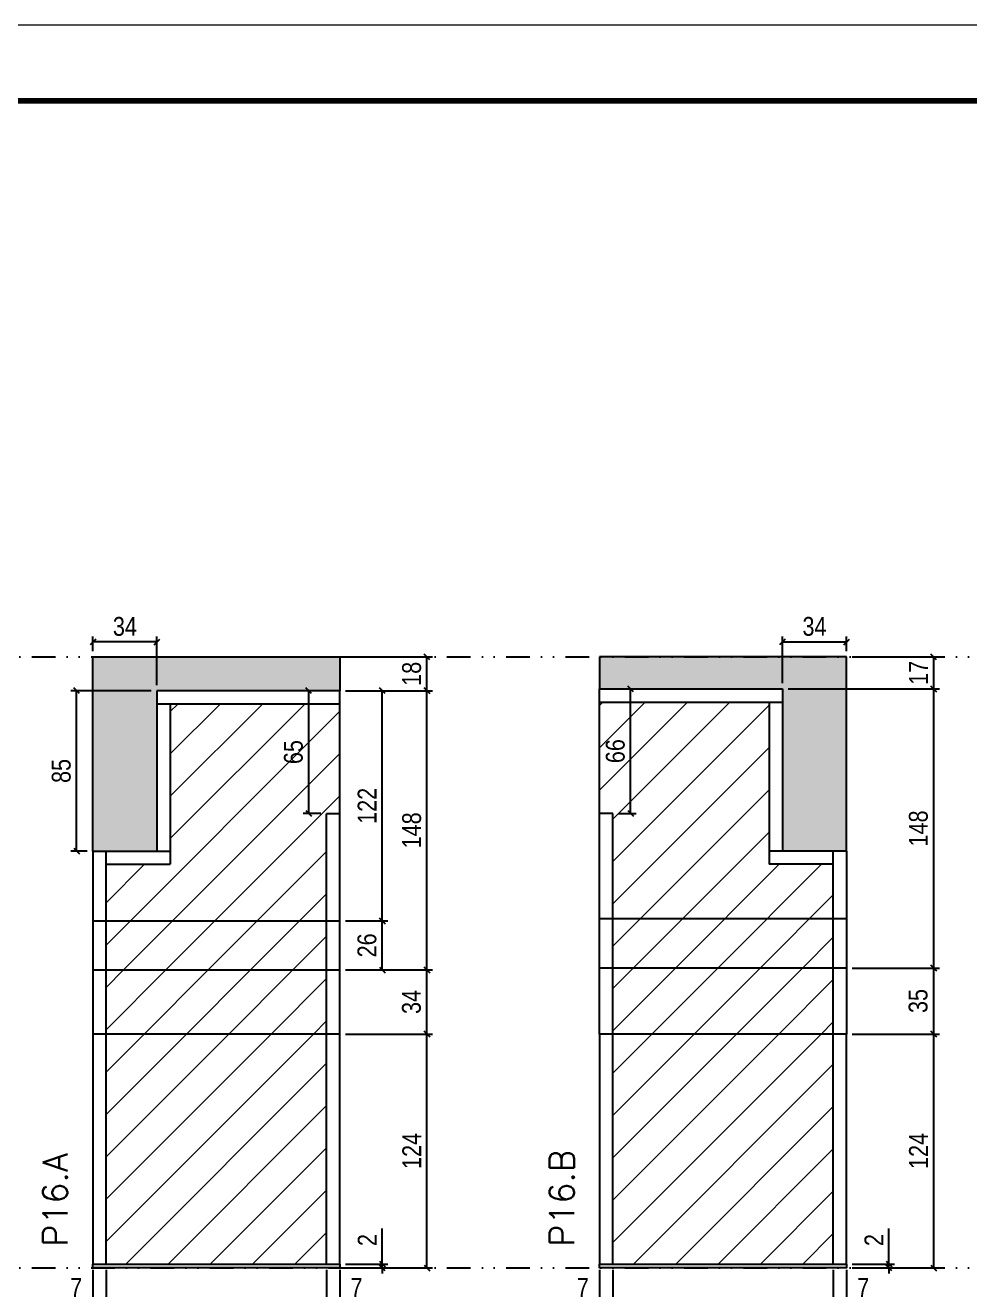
# Model space of a CAD drawing. Extents: x 13770 to 23315, y 867 to 16997.
# Drawn here: x 16345 to 16846, y 10435 to 11106 of the extents above; entities that cross this region are included whole.
import ezdxf

# ---------------------------------------------------------------- set-up
doc = ezdxf.new("R2010")
doc.units = 0
for name, pattern in [('DASHED', [0.75, 0.5, -0.25]), ('DIVIDE2', [0.625, 0.25, -0.125, 0, -0.125, 0, -0.125]), ('HIDDEN', [0.375, 0.25, -0.125])]:
    doc.linetypes.add(name, pattern=pattern)
for name, color, linetype in [('COTA', 241, 'Continuous'), ('Nível', 160, 'Continuous'), ('Painéis', 200, 'Continuous'), ('SARR_2.2x7', 40, 'Continuous'), ('Sarrafo de Pressão', 42, 'HIDDEN')]:
    doc.layers.add(name, color=color, linetype=linetype)
for name, color, linetype, lineweight in [('Folhas', 255, 'Continuous', 9), ('Hachura', 251, 'Continuous', 9), ('SARRAFO DE PRESSAO', 251, 'DASHED', 9), ('Texto Seção', 7, 'Continuous', 15)]:
    doc.layers.add(name, color=color, linetype=linetype, lineweight=lineweight)
doc.styles.add('COTA TECNICA', font='techl___.ttf', dxfattribs={"height": 10})
doc.styles.add('COTA TECNICA-50', font='techl___.ttf', dxfattribs={"height": 10})
doc.styles.add('REGUA-120', font='ROMANS.shx', dxfattribs={"height": 15})
doc.dimstyles.new('COTA PAINEL-50', dxfattribs={"dimtxt": 10, "dimasz": 3, "dimexe": 3, "dimexo": 3, "dimgap": 3, "dimtad": 1, "dimdec": 1, "dimzin": 12, "dimdsep": 46, "dimtxsty": 'COTA TECNICA-50', "dimblk1": 'OBLIQUE', "dimblk2": 'OBLIQUE', "dimsah": 1, "dimcen": 0.9, "dimclrd": 4, "dimclre": 4, "dimclrt": 240, "dimadec": 1, "dimazin": 3, "dimtfac": 1, "dimtdec": 1, "dimtmove": 0, "dimatfit": 3, "dimfxl": 1, "dimtolj": 1, "dimtzin": 12, "dimarcsym": 0})
doc.dimstyles.new('PAINEL', dxfattribs={"dimtxt": 10, "dimasz": 3, "dimexe": 3, "dimexo": 3, "dimgap": 3, "dimtad": 1, "dimdec": 1, "dimzin": 12, "dimdsep": 46, "dimtxsty": 'COTA TECNICA', "dimblk1": 'OBLIQUE', "dimblk2": 'OBLIQUE', "dimsah": 1, "dimcen": 0.9, "dimclrd": 4, "dimclre": 4, "dimclrt": 240, "dimadec": 1, "dimazin": 3, "dimtfac": 1, "dimtdec": 1, "dimtmove": 0, "dimatfit": 3, "dimfxl": 1, "dimtolj": 1, "dimtzin": 12, "dimarcsym": 0})

# ---------------------------------------------------------------- blocks, each defined once
blk = doc.blocks.new('9999999999')
at = {"layer": 'Folhas'}
blk.add_lwpolyline([(98138.98, 34190.21), (99623.98, 34190.21), (99623.98, 35240.21), (98138.98, 35240.21)], close=True, dxfattribs=at)
at = {"layer": 'Folhas', "color": 30, "const_width": 3}
blk.add_lwpolyline([(98213.98, 34230.21), (99583.98, 34230.21), (99583.98, 35200.21), (98213.98, 35200.21)], close=True, dxfattribs=at)
blk = doc.blocks.new('_Oblique')
at = {"color": 0, "linetype": 'ByBlock', "lineweight": -2}
blk.add_line((-0.5, -0.5), (0.5, 0.5), dxfattribs=at)
blk = doc.blocks.new('*D815')
at = {"layer": 'COTA', "color": 4, "lineweight": -2, "transparency": 16777216}
for p, q in [((16380.74, 10445.73), (16380.74, 10391.55)), ((16511.74, 10445.73), (16511.74, 10391.55)), ((16380.74, 10394.55), (16511.74, 10394.55))]:
    blk.add_line(p, q, dxfattribs=at)
at = {"layer": 'Defpoints', "color": 0, "transparency": 16777216}
for p in [(16380.74, 10448.73), (16511.74, 10448.73), (16511.74, 10394.55)]:
    blk.add_point(p, dxfattribs=at)
at = {"layer": 'COTA', "color": 4, "lineweight": -2, "transparency": 16777216, "xscale": 3, "yscale": 3, "zscale": 3, "rotation": 180}
blk.add_blockref('_Oblique', (16380.74, 10394.55), dxfattribs=at)
at = {"layer": 'COTA', "color": 4, "lineweight": -2, "transparency": 16777216, "xscale": 3, "yscale": 3, "zscale": 3}
blk.add_blockref('_Oblique', (16511.74, 10394.55), dxfattribs=at)
at = {"layer": 'COTA', "color": 240, "transparency": 16777216, "insert": (16446.24, 10402.77), "char_height": 10, "attachment_point": 5, "style": 'COTA TECNICA'}
blk.add_mtext('\\A1;131', dxfattribs=at)
blk = doc.blocks.new('*D816')
at = {"layer": 'COTA', "color": 4, "lineweight": -2, "transparency": 16777216}
for p, q in [((16514.74, 10570.73), (16560.97, 10570.73)), ((16557.97, 10446.73), (16557.97, 10570.73)), ((16514.74, 10446.73), (16560.97, 10446.73))]:
    blk.add_line(p, q, dxfattribs=at)
at = {"layer": 'Defpoints', "color": 0, "transparency": 16777216}
for p in [(16511.74, 10570.73), (16557.97, 10570.73), (16511.74, 10446.73)]:
    blk.add_point(p, dxfattribs=at)
at = {"layer": 'COTA', "color": 4, "lineweight": -2, "transparency": 16777216, "xscale": 3, "yscale": 3, "zscale": 3}
for p, rotation in [((16557.97, 10570.73), 90), ((16557.97, 10446.73), 270)]:
    blk.add_blockref('_Oblique', p, dxfattribs=dict(at, rotation=rotation))
at = {"layer": 'COTA', "color": 240, "transparency": 16777216, "insert": (16549.9, 10508.73), "char_height": 10, "attachment_point": 5, "rotation": 90, "style": 'COTA TECNICA-50'}
blk.add_mtext('\\A1;124', dxfattribs=at)
blk = doc.blocks.new('*D817')
at = {"layer": 'COTA', "color": 4, "lineweight": -2, "transparency": 16777216}
for p, q in [((16534.26, 10448.73), (16534.26, 10467.53)), ((16514.74, 10448.73), (16537.26, 10448.73)), ((16514.74, 10446.73), (16537.26, 10446.73)), ((16534.26, 10446.73), (16534.26, 10448.73)), ((16534.26, 10446.73), (16534.26, 10443.73))]:
    blk.add_line(p, q, dxfattribs=at)
at = {"layer": 'Defpoints', "color": 0, "transparency": 16777216}
for p in [(16511.74, 10448.73), (16511.74, 10446.73), (16534.26, 10446.73)]:
    blk.add_point(p, dxfattribs=at)
at = {"layer": 'COTA', "color": 4, "lineweight": -2, "transparency": 16777216, "xscale": 3, "yscale": 3, "zscale": 3}
for p, rotation in [((16534.26, 10448.73), 270), ((16534.26, 10446.73), 90)]:
    blk.add_blockref('_Oblique', p, dxfattribs=dict(at, rotation=rotation))
at = {"layer": 'COTA', "color": 240, "transparency": 16777216, "insert": (16526.26, 10461.47), "char_height": 10, "attachment_point": 5, "rotation": 90, "style": 'COTA TECNICA-50'}
blk.add_mtext('\\A1;2', dxfattribs=at)
blk = doc.blocks.new('*D818')
at = {"layer": 'COTA', "color": 4, "lineweight": -2, "transparency": 16777216}
for p, q in [((16380.74, 10443.73), (16380.74, 10425.22)), ((16387.74, 10445.73), (16387.74, 10425.22)), ((16380.74, 10428.22), (16366, 10428.22)), ((16387.74, 10428.22), (16380.74, 10428.22))]:
    blk.add_line(p, q, dxfattribs=at)
at = {"layer": 'Defpoints', "color": 0, "transparency": 16777216}
for p in [(16380.74, 10446.73), (16387.74, 10448.73), (16380.74, 10428.22)]:
    blk.add_point(p, dxfattribs=at)
at = {"layer": 'COTA', "color": 4, "lineweight": -2, "transparency": 16777216, "xscale": 3, "yscale": 3, "zscale": 3, "rotation": 180}
blk.add_blockref('_Oblique', (16380.74, 10428.22), dxfattribs=at)
at = {"layer": 'COTA', "color": 4, "lineweight": -2, "transparency": 16777216, "xscale": 3, "yscale": 3, "zscale": 3}
blk.add_blockref('_Oblique', (16387.74, 10428.22), dxfattribs=at)
at = {"layer": 'COTA', "color": 240, "transparency": 16777216, "insert": (16371.87, 10436.29), "char_height": 10, "attachment_point": 5, "style": 'COTA TECNICA-50'}
blk.add_mtext('\\A1;7', dxfattribs=at)
blk = doc.blocks.new('*D819')
at = {"layer": 'COTA', "color": 4, "lineweight": -2, "transparency": 16777216}
for p, q in [((16504.74, 10445.73), (16504.74, 10425.22)), ((16511.74, 10443.73), (16511.74, 10425.22)), ((16504.74, 10428.22), (16511.74, 10428.22)), ((16511.74, 10428.22), (16526.47, 10428.22))]:
    blk.add_line(p, q, dxfattribs=at)
at = {"layer": 'Defpoints', "color": 0, "transparency": 16777216}
for p in [(16504.74, 10448.73), (16511.74, 10446.73), (16511.74, 10428.22)]:
    blk.add_point(p, dxfattribs=at)
at = {"layer": 'COTA', "color": 4, "lineweight": -2, "transparency": 16777216, "xscale": 3, "yscale": 3, "zscale": 3, "rotation": 180}
blk.add_blockref('_Oblique', (16504.74, 10428.22), dxfattribs=at)
at = {"layer": 'COTA', "color": 4, "lineweight": -2, "transparency": 16777216, "xscale": 3, "yscale": 3, "zscale": 3}
blk.add_blockref('_Oblique', (16511.74, 10428.22), dxfattribs=at)
at = {"layer": 'COTA', "color": 240, "transparency": 16777216, "insert": (16520.6, 10436.29), "char_height": 10, "attachment_point": 5, "style": 'COTA TECNICA-50'}
blk.add_mtext('\\A1;7', dxfattribs=at)
blk = doc.blocks.new('*D824')
at = {"layer": 'COTA', "color": 4, "lineweight": -2, "transparency": 16777216}
for p, q in [((16514.74, 10604.73), (16560.97, 10604.73)), ((16557.97, 10570.73), (16557.97, 10604.73)), ((16514.74, 10570.73), (16560.97, 10570.73))]:
    blk.add_line(p, q, dxfattribs=at)
at = {"layer": 'Defpoints', "color": 0, "transparency": 16777216}
for p in [(16511.74, 10604.73), (16557.97, 10604.73), (16511.74, 10570.73)]:
    blk.add_point(p, dxfattribs=at)
at = {"layer": 'COTA', "color": 4, "lineweight": -2, "transparency": 16777216, "xscale": 3, "yscale": 3, "zscale": 3}
for p, rotation in [((16557.97, 10604.73), 90), ((16557.97, 10570.73), 270)]:
    blk.add_blockref('_Oblique', p, dxfattribs=dict(at, rotation=rotation))
at = {"layer": 'COTA', "color": 240, "transparency": 16777216, "insert": (16549.76, 10587.73), "char_height": 10, "attachment_point": 5, "rotation": 90, "style": 'COTA TECNICA'}
blk.add_mtext('\\A1;34', dxfattribs=at)
blk = doc.blocks.new('*D825')
at = {"layer": 'COTA', "color": 4, "lineweight": -2, "transparency": 16777216}
for p, q in [((16380.74, 10773.73), (16380.74, 10781.61)), ((16414.74, 10778.61), (16380.74, 10778.61)), ((16414.74, 10755.73), (16414.74, 10781.61))]:
    blk.add_line(p, q, dxfattribs=at)
at = {"layer": 'Defpoints', "color": 0, "transparency": 16777216}
for p in [(16380.74, 10778.61), (16380.74, 10770.73), (16414.74, 10752.73)]:
    blk.add_point(p, dxfattribs=at)
at = {"layer": 'COTA', "color": 4, "lineweight": -2, "transparency": 16777216, "xscale": 3, "yscale": 3, "zscale": 3, "rotation": 180}
blk.add_blockref('_Oblique', (16380.74, 10778.61), dxfattribs=at)
at = {"layer": 'COTA', "color": 4, "lineweight": -2, "transparency": 16777216, "xscale": 3, "yscale": 3, "zscale": 3}
blk.add_blockref('_Oblique', (16414.74, 10778.61), dxfattribs=at)
at = {"layer": 'COTA', "color": 240, "transparency": 16777216, "insert": (16397.74, 10786.83), "char_height": 10, "attachment_point": 5, "style": 'COTA TECNICA'}
blk.add_mtext('\\A1;34', dxfattribs=at)
blk = doc.blocks.new('*D820')
at = {"layer": 'COTA', "color": 4, "lineweight": -2, "transparency": 16777216}
for p, q in [((16411.74, 10752.73), (16369.14, 10752.73)), ((16372.14, 10667.73), (16372.14, 10752.73)), ((16377.74, 10667.73), (16369.14, 10667.73))]:
    blk.add_line(p, q, dxfattribs=at)
at = {"layer": 'Defpoints', "color": 0, "transparency": 16777216}
for p in [(16372.14, 10752.73), (16414.74, 10752.73), (16380.74, 10667.73)]:
    blk.add_point(p, dxfattribs=at)
at = {"layer": 'COTA', "color": 4, "lineweight": -2, "transparency": 16777216, "xscale": 3, "yscale": 3, "zscale": 3}
for p, rotation in [((16372.14, 10752.73), 90), ((16372.14, 10667.73), 270)]:
    blk.add_blockref('_Oblique', p, dxfattribs=dict(at, rotation=rotation))
at = {"layer": 'COTA', "color": 240, "transparency": 16777216, "insert": (16364.01, 10710.23), "char_height": 10, "attachment_point": 5, "rotation": 90, "style": 'COTA TECNICA'}
blk.add_mtext('\\A1;85', dxfattribs=at)
blk = doc.blocks.new('*D821')
at = {"layer": 'COTA', "color": 4, "lineweight": -2, "transparency": 16777216}
for p, q in [((16514.74, 10752.73), (16560.97, 10752.73)), ((16557.97, 10604.73), (16557.97, 10752.73)), ((16514.74, 10604.73), (16560.97, 10604.73))]:
    blk.add_line(p, q, dxfattribs=at)
at = {"layer": 'Defpoints', "color": 0, "transparency": 16777216}
for p in [(16511.74, 10752.73), (16557.97, 10752.73), (16511.74, 10604.73)]:
    blk.add_point(p, dxfattribs=at)
at = {"layer": 'COTA', "color": 4, "lineweight": -2, "transparency": 16777216, "xscale": 3, "yscale": 3, "zscale": 3}
for p, rotation in [((16557.97, 10752.73), 90), ((16557.97, 10604.73), 270)]:
    blk.add_blockref('_Oblique', p, dxfattribs=dict(at, rotation=rotation))
at = {"layer": 'COTA', "color": 240, "transparency": 16777216, "insert": (16549.88, 10678.73), "char_height": 10, "attachment_point": 5, "rotation": 90, "style": 'COTA TECNICA'}
blk.add_mtext('\\A1;148', dxfattribs=at)
blk = doc.blocks.new('*D822')
at = {"layer": 'COTA', "color": 4, "lineweight": -2, "transparency": 16777216}
for p, q in [((16514.74, 10770.73), (16560.97, 10770.73)), ((16557.97, 10752.73), (16557.97, 10770.73)), ((16514.74, 10752.73), (16560.97, 10752.73))]:
    blk.add_line(p, q, dxfattribs=at)
at = {"layer": 'Defpoints', "color": 0, "transparency": 16777216}
for p in [(16511.74, 10770.73), (16557.97, 10770.73), (16511.74, 10752.73)]:
    blk.add_point(p, dxfattribs=at)
at = {"layer": 'COTA', "color": 4, "lineweight": -2, "transparency": 16777216, "xscale": 3, "yscale": 3, "zscale": 3}
for p, rotation in [((16557.97, 10770.73), 90), ((16557.97, 10752.73), 270)]:
    blk.add_blockref('_Oblique', p, dxfattribs=dict(at, rotation=rotation))
at = {"layer": 'COTA', "color": 240, "transparency": 16777216, "insert": (16549.88, 10761.73), "char_height": 10, "attachment_point": 5, "rotation": 90, "style": 'COTA TECNICA'}
blk.add_mtext('\\A1;18', dxfattribs=at)
blk = doc.blocks.new('*D823')
at = {"layer": 'COTA', "color": 4, "lineweight": -2, "transparency": 16777216}
for p, q in [((16501.74, 10752.73), (16492.25, 10752.73)), ((16495.25, 10687.73), (16495.25, 10752.73)), ((16501.74, 10687.73), (16492.25, 10687.73))]:
    blk.add_line(p, q, dxfattribs=at)
at = {"layer": 'Defpoints', "color": 0, "transparency": 16777216}
for p in [(16495.25, 10752.73), (16504.74, 10752.73), (16504.74, 10687.73)]:
    blk.add_point(p, dxfattribs=at)
at = {"layer": 'COTA', "color": 4, "lineweight": -2, "transparency": 16777216, "xscale": 3, "yscale": 3, "zscale": 3}
for p, rotation in [((16495.25, 10752.73), 90), ((16495.25, 10687.73), 270)]:
    blk.add_blockref('_Oblique', p, dxfattribs=dict(at, rotation=rotation))
at = {"layer": 'COTA', "color": 240, "transparency": 16777216, "insert": (16487.14, 10720.23), "char_height": 10, "attachment_point": 5, "rotation": 90, "style": 'COTA TECNICA'}
blk.add_mtext('\\A1;65', dxfattribs=at)
blk = doc.blocks.new('*D826')
at = {"layer": 'COTA', "color": 4, "lineweight": -2, "transparency": 16777216}
for p, q in [((16514.74, 10630.73), (16537.26, 10630.73)), ((16534.26, 10604.73), (16534.26, 10630.73)), ((16514.74, 10604.73), (16537.26, 10604.73))]:
    blk.add_line(p, q, dxfattribs=at)
at = {"layer": 'Defpoints', "color": 0, "transparency": 16777216}
for p in [(16511.74, 10630.73), (16534.26, 10630.73), (16511.74, 10604.73)]:
    blk.add_point(p, dxfattribs=at)
at = {"layer": 'COTA', "color": 4, "lineweight": -2, "transparency": 16777216, "xscale": 3, "yscale": 3, "zscale": 3}
for p, rotation in [((16534.26, 10630.73), 90), ((16534.26, 10604.73), 270)]:
    blk.add_blockref('_Oblique', p, dxfattribs=dict(at, rotation=rotation))
at = {"layer": 'COTA', "color": 240, "transparency": 16777216, "insert": (16526.16, 10617.73), "char_height": 10, "attachment_point": 5, "rotation": 90, "style": 'COTA TECNICA'}
blk.add_mtext('\\A1;26', dxfattribs=at)
blk = doc.blocks.new('*D827')
at = {"layer": 'COTA', "color": 4, "lineweight": -2, "transparency": 16777216}
for p, q in [((16514.74, 10752.73), (16537.26, 10752.73)), ((16534.26, 10630.73), (16534.26, 10752.73)), ((16514.74, 10630.73), (16537.26, 10630.73))]:
    blk.add_line(p, q, dxfattribs=at)
at = {"layer": 'Defpoints', "color": 0, "transparency": 16777216}
for p in [(16511.74, 10752.73), (16534.26, 10752.73), (16511.74, 10630.73)]:
    blk.add_point(p, dxfattribs=at)
at = {"layer": 'COTA', "color": 4, "lineweight": -2, "transparency": 16777216, "xscale": 3, "yscale": 3, "zscale": 3}
for p, rotation in [((16534.26, 10752.73), 90), ((16534.26, 10630.73), 270)]:
    blk.add_blockref('_Oblique', p, dxfattribs=dict(at, rotation=rotation))
at = {"layer": 'COTA', "color": 240, "transparency": 16777216, "insert": (16526.2, 10691.73), "char_height": 10, "attachment_point": 5, "rotation": 90, "style": 'COTA TECNICA'}
blk.add_mtext('\\A1;122', dxfattribs=at)
blk = doc.blocks.new('*D832')
at = {"layer": 'COTA', "color": 4, "lineweight": -2, "transparency": 16777216}
for p, q in [((16649.52, 10445.73), (16649.52, 10391.55)), ((16780.52, 10445.73), (16780.52, 10391.55)), ((16649.52, 10394.55), (16780.52, 10394.55))]:
    blk.add_line(p, q, dxfattribs=at)
at = {"layer": 'Defpoints', "color": 0, "transparency": 16777216}
for p in [(16649.52, 10448.73), (16780.52, 10448.73), (16780.52, 10394.55)]:
    blk.add_point(p, dxfattribs=at)
at = {"layer": 'COTA', "color": 4, "lineweight": -2, "transparency": 16777216, "xscale": 3, "yscale": 3, "zscale": 3, "rotation": 180}
blk.add_blockref('_Oblique', (16649.52, 10394.55), dxfattribs=at)
at = {"layer": 'COTA', "color": 4, "lineweight": -2, "transparency": 16777216, "xscale": 3, "yscale": 3, "zscale": 3}
blk.add_blockref('_Oblique', (16780.52, 10394.55), dxfattribs=at)
at = {"layer": 'COTA', "color": 240, "transparency": 16777216, "insert": (16715.02, 10402.77), "char_height": 10, "attachment_point": 5, "style": 'COTA TECNICA'}
blk.add_mtext('\\A1;131', dxfattribs=at)
blk = doc.blocks.new('*D833')
at = {"layer": 'COTA', "color": 4, "lineweight": -2, "transparency": 16777216}
for p, q in [((16783.52, 10570.73), (16829.76, 10570.73)), ((16826.76, 10446.73), (16826.76, 10570.73)), ((16783.52, 10446.73), (16829.76, 10446.73))]:
    blk.add_line(p, q, dxfattribs=at)
at = {"layer": 'Defpoints', "color": 0, "transparency": 16777216}
for p in [(16780.52, 10570.73), (16826.76, 10570.73), (16780.52, 10446.73)]:
    blk.add_point(p, dxfattribs=at)
at = {"layer": 'COTA', "color": 4, "lineweight": -2, "transparency": 16777216, "xscale": 3, "yscale": 3, "zscale": 3}
for p, rotation in [((16826.76, 10570.73), 90), ((16826.76, 10446.73), 270)]:
    blk.add_blockref('_Oblique', p, dxfattribs=dict(at, rotation=rotation))
at = {"layer": 'COTA', "color": 240, "transparency": 16777216, "insert": (16818.68, 10508.73), "char_height": 10, "attachment_point": 5, "rotation": 90, "style": 'COTA TECNICA-50'}
blk.add_mtext('\\A1;124', dxfattribs=at)
blk = doc.blocks.new('*D834')
at = {"layer": 'COTA', "color": 4, "lineweight": -2, "transparency": 16777216}
for p, q in [((16803.04, 10448.73), (16803.04, 10467.53)), ((16783.52, 10448.73), (16806.04, 10448.73)), ((16783.52, 10446.73), (16806.04, 10446.73)), ((16803.04, 10446.73), (16803.04, 10448.73)), ((16803.04, 10446.73), (16803.04, 10443.73))]:
    blk.add_line(p, q, dxfattribs=at)
at = {"layer": 'Defpoints', "color": 0, "transparency": 16777216}
for p in [(16780.52, 10448.73), (16780.52, 10446.73), (16803.04, 10446.73)]:
    blk.add_point(p, dxfattribs=at)
at = {"layer": 'COTA', "color": 4, "lineweight": -2, "transparency": 16777216, "xscale": 3, "yscale": 3, "zscale": 3}
for p, rotation in [((16803.04, 10448.73), 270), ((16803.04, 10446.73), 90)]:
    blk.add_blockref('_Oblique', p, dxfattribs=dict(at, rotation=rotation))
at = {"layer": 'COTA', "color": 240, "transparency": 16777216, "insert": (16795.04, 10461.47), "char_height": 10, "attachment_point": 5, "rotation": 90, "style": 'COTA TECNICA-50'}
blk.add_mtext('\\A1;2', dxfattribs=at)
blk = doc.blocks.new('*D835')
at = {"layer": 'COTA', "color": 4, "lineweight": -2, "transparency": 16777216}
for p, q in [((16649.52, 10443.73), (16649.52, 10425.22)), ((16656.52, 10445.73), (16656.52, 10425.22)), ((16649.52, 10428.22), (16634.79, 10428.22)), ((16656.52, 10428.22), (16649.52, 10428.22))]:
    blk.add_line(p, q, dxfattribs=at)
at = {"layer": 'Defpoints', "color": 0, "transparency": 16777216}
for p in [(16649.52, 10446.73), (16656.52, 10448.73), (16649.52, 10428.22)]:
    blk.add_point(p, dxfattribs=at)
at = {"layer": 'COTA', "color": 4, "lineweight": -2, "transparency": 16777216, "xscale": 3, "yscale": 3, "zscale": 3, "rotation": 180}
blk.add_blockref('_Oblique', (16649.52, 10428.22), dxfattribs=at)
at = {"layer": 'COTA', "color": 4, "lineweight": -2, "transparency": 16777216, "xscale": 3, "yscale": 3, "zscale": 3}
blk.add_blockref('_Oblique', (16656.52, 10428.22), dxfattribs=at)
at = {"layer": 'COTA', "color": 240, "transparency": 16777216, "insert": (16640.65, 10436.29), "char_height": 10, "attachment_point": 5, "style": 'COTA TECNICA-50'}
blk.add_mtext('\\A1;7', dxfattribs=at)
blk = doc.blocks.new('*D836')
at = {"layer": 'COTA', "color": 4, "lineweight": -2, "transparency": 16777216}
for p, q in [((16773.52, 10445.73), (16773.52, 10425.22)), ((16780.52, 10443.73), (16780.52, 10425.22)), ((16773.52, 10428.22), (16780.52, 10428.22)), ((16780.52, 10428.22), (16795.25, 10428.22))]:
    blk.add_line(p, q, dxfattribs=at)
at = {"layer": 'Defpoints', "color": 0, "transparency": 16777216}
for p in [(16773.52, 10448.73), (16780.52, 10446.73), (16780.52, 10428.22)]:
    blk.add_point(p, dxfattribs=at)
at = {"layer": 'COTA', "color": 4, "lineweight": -2, "transparency": 16777216, "xscale": 3, "yscale": 3, "zscale": 3, "rotation": 180}
blk.add_blockref('_Oblique', (16773.52, 10428.22), dxfattribs=at)
at = {"layer": 'COTA', "color": 4, "lineweight": -2, "transparency": 16777216, "xscale": 3, "yscale": 3, "zscale": 3}
blk.add_blockref('_Oblique', (16780.52, 10428.22), dxfattribs=at)
at = {"layer": 'COTA', "color": 240, "transparency": 16777216, "insert": (16789.38, 10436.29), "char_height": 10, "attachment_point": 5, "style": 'COTA TECNICA-50'}
blk.add_mtext('\\A1;7', dxfattribs=at)
blk = doc.blocks.new('*D837')
at = {"layer": 'COTA', "color": 4, "lineweight": -2, "transparency": 16777216}
for p, q in [((16746.52, 10756.73), (16746.52, 10781.61)), ((16746.52, 10778.61), (16780.52, 10778.61)), ((16780.52, 10773.73), (16780.52, 10781.61))]:
    blk.add_line(p, q, dxfattribs=at)
at = {"layer": 'Defpoints', "color": 0, "transparency": 16777216}
for p in [(16780.52, 10778.61), (16780.52, 10770.73), (16746.52, 10753.73)]:
    blk.add_point(p, dxfattribs=at)
at = {"layer": 'COTA', "color": 4, "lineweight": -2, "transparency": 16777216, "xscale": 3, "yscale": 3, "zscale": 3, "rotation": 180}
blk.add_blockref('_Oblique', (16746.52, 10778.61), dxfattribs=at)
at = {"layer": 'COTA', "color": 4, "lineweight": -2, "transparency": 16777216, "xscale": 3, "yscale": 3, "zscale": 3}
blk.add_blockref('_Oblique', (16780.52, 10778.61), dxfattribs=at)
at = {"layer": 'COTA', "color": 240, "transparency": 16777216, "insert": (16763.52, 10786.83), "char_height": 10, "attachment_point": 5, "style": 'COTA TECNICA'}
blk.add_mtext('\\A1;34', dxfattribs=at)
blk = doc.blocks.new('*D838')
at = {"layer": 'COTA', "color": 4, "lineweight": -2, "transparency": 16777216}
for p, q in [((16659.52, 10753.73), (16669.01, 10753.73)), ((16666.01, 10687.73), (16666.01, 10753.73)), ((16659.52, 10687.73), (16669.01, 10687.73))]:
    blk.add_line(p, q, dxfattribs=at)
at = {"layer": 'Defpoints', "color": 0, "transparency": 16777216}
for p in [(16656.52, 10753.73), (16666.01, 10753.73), (16656.52, 10687.73)]:
    blk.add_point(p, dxfattribs=at)
at = {"layer": 'COTA', "color": 4, "lineweight": -2, "transparency": 16777216, "xscale": 3, "yscale": 3, "zscale": 3}
for p, rotation in [((16666.01, 10753.73), 90), ((16666.01, 10687.73), 270)]:
    blk.add_blockref('_Oblique', p, dxfattribs=dict(at, rotation=rotation))
at = {"layer": 'COTA', "color": 240, "transparency": 16777216, "insert": (16657.9, 10720.73), "char_height": 10, "attachment_point": 5, "rotation": 90, "style": 'COTA TECNICA'}
blk.add_mtext('\\A1;66', dxfattribs=at)
blk = doc.blocks.new('*D839')
at = {"layer": 'COTA', "color": 4, "lineweight": -2, "transparency": 16777216}
for p, q in [((16783.52, 10605.73), (16829.76, 10605.73)), ((16826.76, 10570.73), (16826.76, 10605.73)), ((16783.52, 10570.73), (16829.76, 10570.73))]:
    blk.add_line(p, q, dxfattribs=at)
at = {"layer": 'Defpoints', "color": 0, "transparency": 16777216}
for p in [(16780.52, 10605.73), (16826.76, 10605.73), (16780.52, 10570.73)]:
    blk.add_point(p, dxfattribs=at)
at = {"layer": 'COTA', "color": 4, "lineweight": -2, "transparency": 16777216, "xscale": 3, "yscale": 3, "zscale": 3}
for p, rotation in [((16826.76, 10605.73), 90), ((16826.76, 10570.73), 270)]:
    blk.add_blockref('_Oblique', p, dxfattribs=dict(at, rotation=rotation))
at = {"layer": 'COTA', "color": 240, "transparency": 16777216, "insert": (16818.54, 10588.23), "char_height": 10, "attachment_point": 5, "rotation": 90, "style": 'COTA TECNICA'}
blk.add_mtext('\\A1;35', dxfattribs=at)
blk = doc.blocks.new('*D840')
at = {"layer": 'COTA', "color": 4, "lineweight": -2, "transparency": 16777216}
for p, q in [((16749.52, 10753.73), (16829.76, 10753.73)), ((16826.76, 10605.73), (16826.76, 10753.73)), ((16783.52, 10605.73), (16829.76, 10605.73))]:
    blk.add_line(p, q, dxfattribs=at)
at = {"layer": 'Defpoints', "color": 0, "transparency": 16777216}
for p in [(16746.52, 10753.73), (16826.76, 10753.73), (16780.52, 10605.73)]:
    blk.add_point(p, dxfattribs=at)
at = {"layer": 'COTA', "color": 4, "lineweight": -2, "transparency": 16777216, "xscale": 3, "yscale": 3, "zscale": 3}
for p, rotation in [((16826.76, 10753.73), 90), ((16826.76, 10605.73), 270)]:
    blk.add_blockref('_Oblique', p, dxfattribs=dict(at, rotation=rotation))
at = {"layer": 'COTA', "color": 240, "transparency": 16777216, "insert": (16818.66, 10679.73), "char_height": 10, "attachment_point": 5, "rotation": 90, "style": 'COTA TECNICA'}
blk.add_mtext('\\A1;148', dxfattribs=at)
blk = doc.blocks.new('*D841')
at = {"layer": 'COTA', "color": 4, "lineweight": -2, "transparency": 16777216}
for p, q in [((16783.52, 10770.73), (16829.76, 10770.73)), ((16826.76, 10753.73), (16826.76, 10770.73)), ((16749.52, 10753.73), (16829.76, 10753.73))]:
    blk.add_line(p, q, dxfattribs=at)
at = {"layer": 'Defpoints', "color": 0, "transparency": 16777216}
for p in [(16780.52, 10770.73), (16826.76, 10770.73), (16746.52, 10753.73)]:
    blk.add_point(p, dxfattribs=at)
at = {"layer": 'COTA', "color": 4, "lineweight": -2, "transparency": 16777216, "xscale": 3, "yscale": 3, "zscale": 3}
for p, rotation in [((16826.76, 10770.73), 90), ((16826.76, 10753.73), 270)]:
    blk.add_blockref('_Oblique', p, dxfattribs=dict(at, rotation=rotation))
at = {"layer": 'COTA', "color": 240, "transparency": 16777216, "insert": (16818.68, 10762.23), "char_height": 10, "attachment_point": 5, "rotation": 90, "style": 'COTA TECNICA'}
blk.add_mtext('\\A1;17', dxfattribs=at)

msp = doc.modelspace()

# ---------------------------------------------------------------- hatches: boundary and pattern name
at = {"layer": 'COTA'}
h = msp.add_hatch(dxfattribs=at)
h.set_pattern_fill('AR-CONC', color=256, scale=0.03)
h.set_pattern_definition([(50, (-188.3346, -1148.575), (5.4655401, -0.4781726), [0.5715, -6.2865]), (355, (-188.3346, -1148.575), (-1.0573026, 5.7317054), [0.4572, -5.0292175]), (100.451445, (-187.879, -1148.615), (4.4082374, 5.2535326), [0.4857003, -5.3427073]), (46.1842, (-188.3346, -1147.051), (8.1323712, -1.2612698), [0.85725, -9.42975]), (96.635558, (-187.657, -1147.156), (7.122124, 7.4227837), [0.7285507, -8.0140682]), (351.18415, (-188.3346, -1147.051), (7.122124, 7.4227837), [0.685799, -7.543792]), (21, (-187.5726, -1147.432), (4.5484317, -3.0679559), [0.5715, -6.2865]), (326, (-187.5726, -1147.432), (1.8540609, 5.525639), [0.4572, -5.0292]), (71.451445, (-187.1935, -1147.688), (6.4024926, 2.457683), [0.4857003, -5.3426981]), (37.5, (-188.3346, -1148.5751), (0.0926581, 2.53665117), [0, -4.96824, 0, -5.1054, 0, -5.04825]), (7.5, (-188.3346, -1148.575), (2.00458988, 3.00541724), [0, -2.91084, 0, -4.85394, 0, -1.92405]), (327.5, (-190.0338, -1148.5751), (4.06771786, -0.17186232), [0, -1.905, 0, -5.9436, 0, -7.8867]), (317.5, (-190.7958, -1148.575), (4.44387544, 0.76279473), [0, -2.4765, 0, -3.94716, 0, -5.6007])])
h.paths.add_polyline_path([(16380.74, 10667.73), (16414.74, 10667.73), (16414.74, 10752.73), (16511.74, 10752.73), (16511.74, 10770.73), (16380.74, 10770.73)])
h = msp.add_hatch(dxfattribs=at)
h.set_pattern_fill('AR-CONC', color=256, scale=0.03)
h.set_pattern_definition([(50, (80.4475, -1148.575), (5.4655401, -0.4781726), [0.5715, -6.2865]), (355, (80.4475, -1148.575), (-1.0573026, 5.7317054), [0.4572, -5.0292175]), (100.451445, (80.903, -1148.615), (4.4082374, 5.2535326), [0.4857003, -5.3427073]), (46.1842, (80.4475, -1147.051), (8.1323712, -1.2612698), [0.85725, -9.42975]), (96.635558, (81.125, -1147.156), (7.122124, 7.4227837), [0.7285507, -8.0140682]), (351.18415, (80.4475, -1147.051), (7.122124, 7.4227837), [0.685799, -7.543792]), (21, (81.2095, -1147.432), (4.5484317, -3.0679559), [0.5715, -6.2865]), (326, (81.2095, -1147.432), (1.8540609, 5.525639), [0.4572, -5.0292]), (71.451445, (81.5885, -1147.688), (6.4024926, 2.457683), [0.4857003, -5.3426981]), (37.5, (80.4475, -1148.5751), (0.0926581, 2.53665117), [0, -4.96824, 0, -5.1054, 0, -5.04825]), (7.5, (80.4475, -1148.575), (2.00458988, 3.00541724), [0, -2.91084, 0, -4.85394, 0, -1.92405]), (327.5, (78.7482, -1148.5751), (4.06771786, -0.17186232), [0, -1.905, 0, -5.9436, 0, -7.8867]), (317.5, (77.9862, -1148.575), (4.44387544, 0.76279473), [0, -2.4765, 0, -3.94716, 0, -5.6007])])
h.paths.add_polyline_path([(16780.52, 10770.73), (16649.52, 10770.73), (16649.52, 10753.73), (16746.52, 10753.73), (16746.52, 10667.73), (16780.52, 10667.73)])
at = {"layer": 'Hachura', "linetype": 'ByBlock'}
h = msp.add_hatch(dxfattribs=at)
h.set_pattern_fill('ANSI31', color=256, scale=5)
h.paths.add_polyline_path([(16504.74, 10687.73), (16511.74, 10687.73), (16511.74, 10745.73), (16421.74, 10745.73), (16421.74, 10667.73), (16421.74, 10660.73), (16387.74, 10660.73), (16387.74, 10630.73), (16504.74, 10630.73)])
h.paths.add_polyline_path([(16387.74, 10630.73), (16387.74, 10604.73), (16504.74, 10604.73), (16504.74, 10630.73)])
h.paths.add_polyline_path([(16504.74, 10570.73), (16387.74, 10570.73), (16387.74, 10448.73), (16504.74, 10448.73)])
h = msp.add_hatch(dxfattribs=at)
h.set_pattern_fill('ANSI31', color=256, scale=5)
h.paths.add_polyline_path([(16656.52, 10687.73), (16649.52, 10687.73), (16649.52, 10746.73), (16739.52, 10746.73), (16739.52, 10667.73), (16739.52, 10660.73), (16773.52, 10660.73), (16773.52, 10631.73), (16656.52, 10631.73)])
h.paths.add_polyline_path([(16773.52, 10631.73), (16773.52, 10605.73), (16656.52, 10605.73), (16656.52, 10631.73)])
h.paths.add_polyline_path([(16656.52, 10570.73), (16773.52, 10570.73), (16773.52, 10448.73), (16656.52, 10448.73)])
h = msp.add_hatch(dxfattribs=at)
h.set_pattern_fill('ANSI31', color=256, scale=5)
h.paths.add_polyline_path([(16387.74, 10604.73), (16387.74, 10570.73), (16504.74, 10570.73), (16504.74, 10604.73)])
h.paths.add_polyline_path([(16656.52, 10605.73), (16656.52, 10570.73), (16773.52, 10570.73), (16773.52, 10605.73)])

# ---------------------------------------------------------------- linework, layer by layer
at = {"layer": 'COTA', "linetype": 'ByBlock'}
for p, q in [((16380.74, 10667.73), (16380.74, 10770.73)), ((16380.74, 10770.73), (16511.74, 10770.73)), ((16511.74, 10770.73), (16511.74, 10752.73)), ((16780.52, 10770.73), (16649.52, 10770.73)), ((16649.52, 10770.73), (16649.52, 10753.73)), ((16780.52, 10667.73), (16780.52, 10770.73)), ((16504.74, 10687.73), (16511.74, 10687.73)), ((16656.52, 10687.73), (16649.52, 10687.73))]:
    msp.add_line(p, q, dxfattribs=at)
at = {"layer": 'COTA'}
for p, q in [((16414.74, 10667.73), (16421.74, 10667.73)), ((16421.74, 10667.73), (16421.74, 10660.73)), ((16746.52, 10667.73), (16739.52, 10667.73)), ((16739.52, 10667.73), (16739.52, 10660.73))]:
    msp.add_line(p, q, dxfattribs=at)
at = {"layer": 'Nível', "color": 4, "linetype": 'DIVIDE2', "ltscale": 50}
for p, q in [((13769.54, 10770.73), (21112.79, 10770.73)), ((13769.54, 10446.73), (21112.79, 10446.73))]:
    msp.add_line(p, q, dxfattribs=at)
at = {"layer": 'Painéis'}
for p, q in [((16511.74, 10752.73), (16414.74, 10752.73)), ((16414.74, 10752.73), (16414.74, 10667.73)), ((16511.74, 10570.73), (16511.74, 10752.73)), ((16649.52, 10753.73), (16746.52, 10753.73)), ((16649.52, 10570.73), (16649.52, 10753.73)), ((16746.52, 10753.73), (16746.52, 10667.73)), ((16380.74, 10667.73), (16380.74, 10570.73)), ((16380.74, 10667.73), (16414.74, 10667.73)), ((16780.52, 10667.73), (16746.52, 10667.73)), ((16780.52, 10667.73), (16780.52, 10570.73)), ((16380.74, 10630.73), (16511.74, 10630.73)), ((16780.52, 10631.73), (16649.52, 10631.73)), ((16380.74, 10604.73), (16511.74, 10604.73)), ((16780.52, 10605.73), (16649.52, 10605.73)), ((16511.74, 10570.73), (16380.74, 10570.73)), ((16780.52, 10570.73), (16649.52, 10570.73))]:
    msp.add_line(p, q, dxfattribs=at)
for points in [[(16380.74, 10448.73), (16511.74, 10448.73), (16511.74, 10570.73), (16380.74, 10570.73)], [(16649.52, 10448.73), (16780.52, 10448.73), (16780.52, 10570.73), (16649.52, 10570.73)], [(16380.74, 10448.73), (16511.74, 10448.73), (16511.74, 10446.73), (16380.74, 10446.73)], [(16649.52, 10448.73), (16780.52, 10448.73), (16780.52, 10446.73), (16649.52, 10446.73)]]:
    msp.add_lwpolyline(points, close=True, dxfattribs=at)
at = {"layer": 'SARR_2.2x7'}
for p, q in [((16511.74, 10745.73), (16414.74, 10745.73)), ((16421.74, 10745.73), (16421.74, 10667.73)), ((16649.52, 10746.73), (16746.52, 10746.73)), ((16739.52, 10746.73), (16739.52, 10667.73)), ((16387.74, 10660.73), (16421.74, 10660.73)), ((16773.52, 10660.73), (16739.52, 10660.73))]:
    msp.add_line(p, q, dxfattribs=at)
at = {"layer": 'Sarrafo de Pressão'}
for p, q in [((16504.74, 10604.73), (16504.74, 10687.73)), ((16656.52, 10605.73), (16656.52, 10687.73)), ((16387.74, 10604.73), (16387.74, 10667.73)), ((16773.52, 10605.73), (16773.52, 10667.73)), ((16387.74, 10570.73), (16387.74, 10604.73)), ((16504.74, 10570.73), (16504.74, 10604.73)), ((16656.52, 10570.73), (16656.52, 10605.73)), ((16773.52, 10570.73), (16773.52, 10605.73)), ((16387.74, 10448.73), (16387.74, 10570.73)), ((16504.74, 10448.73), (16504.74, 10570.73)), ((16656.52, 10448.73), (16656.52, 10570.73)), ((16773.52, 10448.73), (16773.52, 10570.73))]:
    msp.add_line(p, q, dxfattribs=at)

# ---------------------------------------------------------------- block references
at = {"layer": 'SARRAFO DE PRESSAO', "color": 6, "linetype": 'ByBlock'}
msp.add_blockref('9999999999', (-82154.48, -24134.56), dxfattribs=at)

# ---------------------------------------------------------------- texts
at = {"layer": 'Texto Seção', "char_height": 13, "width": 285.3299, "attachment_point": 7, "rotation": 90, "style": 'REGUA-120'}
for s, insert in [('P16.A', (16367.27, 10457.98)), ('P16.B', (16636.05, 10457.98))]:
    msp.add_mtext(s, dxfattribs=dict(at, insert=insert))

# ---------------------------------------------------------------- dimensions: what is measured, and where the dimension line sits
at = {"layer": 'COTA'}
for base, p1, p2, angle, dimstyle, picture, middle in [((16380.74, 10778.61), (16414.74, 10752.73), (16380.74, 10770.73), 180, 'PAINEL', '*D825', (16397.74, 10786.83)), ((16780.52, 10778.61), (16746.52, 10753.73), (16780.52, 10770.73), 0, 'PAINEL', '*D837', (16763.52, 10786.83)), ((16557.97, 10770.73), (16511.74, 10752.73), (16511.74, 10770.73), 90, 'PAINEL', '*D822', (16549.88, 10761.73)), ((16826.76, 10770.73), (16746.52, 10753.73), (16780.52, 10770.73), 90, 'PAINEL', '*D841', (16818.68, 10762.23)), ((16666.01, 10753.73), (16656.52, 10687.73), (16656.52, 10753.73), 90, 'PAINEL', '*D838', (16657.9, 10720.73)), ((16372.14, 10752.73), (16380.74, 10667.73), (16414.74, 10752.73), 90, 'PAINEL', '*D820', (16364.01, 10710.23)), ((16495.25, 10752.73), (16504.74, 10687.73), (16504.74, 10752.73), 90, 'PAINEL', '*D823', (16487.14, 10720.23)), ((16557.97, 10752.73), (16511.74, 10604.73), (16511.74, 10752.73), 90, 'PAINEL', '*D821', (16549.88, 10678.73)), ((16534.26, 10630.73), (16511.74, 10604.73), (16511.74, 10630.73), 90, 'PAINEL', '*D826', (16526.16, 10617.73)), ((16557.97, 10604.73), (16511.74, 10570.73), (16511.74, 10604.73), 90, 'PAINEL', '*D824', (16549.76, 10587.73)), ((16826.76, 10605.73), (16780.52, 10570.73), (16780.52, 10605.73), 90, 'PAINEL', '*D839', (16818.54, 10588.23)), ((16557.97, 10570.73), (16511.74, 10446.73), (16511.74, 10570.73), 90, 'COTA PAINEL-50', '*D816', (16549.9, 10508.73)), ((16826.76, 10570.73), (16780.52, 10446.73), (16780.52, 10570.73), 90, 'COTA PAINEL-50', '*D833', (16818.68, 10508.73)), ((16380.74, 10428.22), (16387.74, 10448.73), (16380.74, 10446.73), 180, 'COTA PAINEL-50', '*D818', (16371.87, 10436.29)), ((16649.52, 10428.22), (16656.52, 10448.73), (16649.52, 10446.73), 180, 'COTA PAINEL-50', '*D835', (16640.65, 10436.29))]:
    dim = msp.add_linear_dim(base=base, p1=p1, p2=p2, angle=angle, dimstyle=dimstyle, dxfattribs=at)
    dim.commit()
    dim.dimension.update_dxf_attribs({"geometry": picture, "text_midpoint": middle})
for base, p1, p2, picture, middle in [((16826.76, 10753.73), (16780.52, 10605.73), (16746.52, 10753.73), '*D840', (16818.66, 10679.73)), ((16534.26, 10752.73), (16511.74, 10630.73), (16511.74, 10752.73), '*D827', (16526.2, 10691.73))]:
    dim = msp.add_linear_dim(base=base, p1=p1, p2=p2, angle=90, dimstyle='PAINEL', override={"dimtmove": 1}, dxfattribs=at)
    dim.commit()
    dim.dimension.update_dxf_attribs({"geometry": picture, "text_midpoint": middle})
for base, p1, p2, picture, middle in [((16534.26, 10446.73), (16511.74, 10448.73), (16511.74, 10446.73), '*D817', (16534.26, 10461.47)), ((16803.04, 10446.73), (16780.52, 10448.73), (16780.52, 10446.73), '*D834', (16803.04, 10461.47))]:
    dim = msp.add_linear_dim(base=base, p1=p1, p2=p2, angle=90, dimstyle='COTA PAINEL-50', dxfattribs=at)
    dim.commit()
    dim.dimension.update_dxf_attribs({"geometry": picture, "text_midpoint": middle, "dimtype": 160})
for base, p1, p2, picture, middle in [((16511.74, 10394.55), (16380.74, 10448.73), (16511.74, 10448.73), '*D815', (16446.24, 10402.77)), ((16780.52, 10394.55), (16649.52, 10448.73), (16780.52, 10448.73), '*D832', (16715.02, 10402.77))]:
    dim = msp.add_linear_dim(base=base, p1=p1, p2=p2, dimstyle='PAINEL', override={"dimarcsym": 2}, dxfattribs=at)
    dim.commit()
    dim.dimension.update_dxf_attribs({"geometry": picture, "text_midpoint": middle})
for base, p1, p2, picture, middle in [((16511.74, 10428.22), (16504.74, 10448.73), (16511.74, 10446.73), '*D819', (16520.6, 10436.29)), ((16780.52, 10428.22), (16773.52, 10448.73), (16780.52, 10446.73), '*D836', (16789.38, 10436.29))]:
    dim = msp.add_linear_dim(base=base, p1=p1, p2=p2, dimstyle='COTA PAINEL-50', dxfattribs=at)
    dim.commit()
    dim.dimension.update_dxf_attribs({"geometry": picture, "text_midpoint": middle})

doc.saveas('drawing.dxf')
